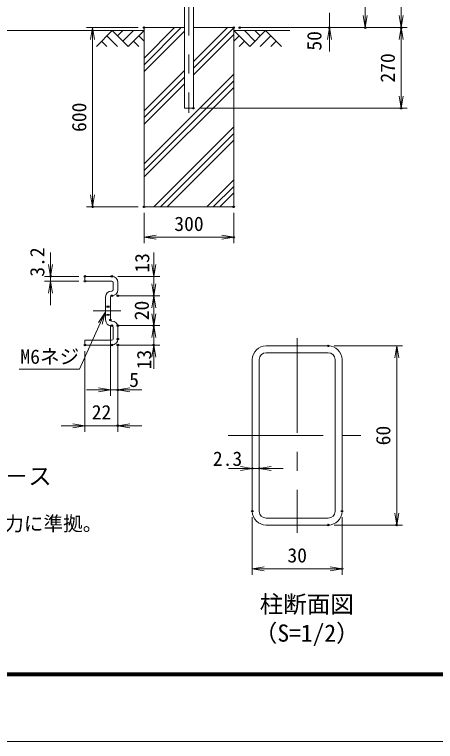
# Model space of a CAD drawing. Units: millimetres, scale not verified, with parts at other scales. Extents: x -4200 to 4200, y -2970 to 2970.
# Drawn here: x -1684 to -276, y -2970 to -536 of the extents above; entities that cross this region are included whole.
import ezdxf
from ezdxf.enums import TextEntityAlignment as Align

# ---------------------------------------------------------------- set-up
doc = ezdxf.new("R2010")
doc.units = ezdxf.units.MM
doc.header["$LTSCALE"] = 10
doc.header["$PDMODE"] = 32
doc.header["$PDSIZE"] = 5
doc.linetypes.add('USER1', pattern=[50.8, 31.75, -6.35, 6.35, -6.35])
doc.linetypes.add('USER2', pattern=[0.375, 0.25, -0.125])
for name, color, linetype, lineweight in [('0-0_D-BMK', 2, 'USER1', 13), ('0-1_D-BGD', 7, 'Continuous', 18), ('0-2_D-STR4', 7, 'Continuous', 18), ('0-3_D-DCR-HCH', 7, 'Continuous', 13), ('0-4_D-STR3', 3, 'Continuous', 13), ('0-5_D-STR1', 1, 'Continuous', 18), ('0-6_D-STR-DIM', 7, 'Continuous', 13), ('0-7_0', 7, 'Continuous', 18), ('0-9_D-TTL-TXT', 7, 'Continuous', 18), ('0-A_D-STR-TXT', 7, 'Continuous', 13), ('0-B_D-TTL', 7, 'Continuous', 18)]:
    doc.layers.add(name, color=color, linetype=linetype, lineweight=lineweight)
doc.layers.add('0-8_Defpoints', color=253, linetype='Continuous')
doc.styles.add('ＭＳ ゴシック', font='')
doc.styles.get('ＭＳ ゴシック').set_extended_font_data('MS Gothic')

# ---------------------------------------------------------------- blocks, each defined once
blk = doc.blocks.new('_Open')
at = {"layer": '0-7_0'}
blk.add_line((-10, 1.667), (0, 0), dxfattribs=at)
blk.add_lwpolyline([(-10, -1.667), (0, 0), (-10, 0)], dxfattribs=at)

msp = doc.modelspace()

# ---------------------------------------------------------------- linework, layer by layer
at = {"layer": '0-0_D-BMK'}
for p, q in [((-1100.44, 1235.01), (-1100.44, -864.99)), ((-1420.68, -1527.86), (-1328.36, -1527.86)), ((-738.39, -1619.53), (-738.39, -2271.51)), ((-969.39, -1945.52), (-507.39, -1945.52))]:
    msp.add_line(p, q, dxfattribs=at)
at = {"layer": '0-1_D-BGD'}
for p, q in [((-1250.44, -589.99), (-2950.44, -589.99)), ((-950.44, -589.99), (-763.47, -589.99))]:
    msp.add_line(p, q, dxfattribs=at)
at = {"layer": '0-2_D-STR4'}
for p, q in [((-1250.44, -579.99), (-1250.44, -1179.99)), ((-1115.44, -579.99), (-1250.44, -579.99)), ((-950.44, -579.99), (-1085.44, -579.99)), ((-950.44, -579.99), (-950.44, -1179.99)), ((-950.44, -1179.99), (-1250.44, -1179.99))]:
    msp.add_line(p, q, dxfattribs=at)
at = {"layer": '0-3_D-DCR-HCH'}
for p, q in [((-1250.44, -704.34), (-1126.09, -579.99)), ((-1250.44, -682.25), (-1148.19, -579.99)), ((-1085.44, -694.02), (-971.41, -579.99)), ((-1085.44, -716.12), (-950.44, -581.12)), ((-1356.86, -589.99), (-1410.08, -643.21)), ((-1374.6, -607.73), (-1338.96, -643.21)), ((-1356.86, -589.99), (-1303.65, -643.21)), ((-1339.13, -607.73), (-1321.39, -589.99)), ((-1321.39, -625.47), (-1285.91, -589.99)), ((-1303.65, -643.21), (-1250.44, -589.99)), ((-1268.18, -607.73), (-1250.44, -625.39)), ((-1250.44, -726.44), (-1115.44, -591.44)), ((-1085.44, -738.22), (-950.44, -603.22)), ((-897.23, -643.21), (-950.44, -589.99)), ((-932.7, -607.73), (-950.44, -625.39)), ((-879.49, -625.47), (-914.97, -589.99)), ((-844.02, -589.99), (-897.23, -643.21)), ((-861.66, -607.82), (-879.49, -589.99)), ((-826.28, -607.73), (-861.92, -643.21)), ((-844.02, -589.99), (-790.8, -643.21)), ((-1392.34, -625.47), (-1374.52, -643.21)), ((-1285.91, -625.47), (-1268.1, -643.21)), ((-914.97, -625.47), (-932.78, -643.21)), ((-808.54, -625.47), (-826.36, -643.21)), ((-1250.44, -859.02), (-1115.44, -724.02)), ((-1250.44, -1035.8), (-950.44, -735.8)), ((-1250.44, -881.12), (-1115.44, -746.12)), ((-1250.44, -1057.9), (-950.44, -757.9)), ((-1250.44, -903.22), (-1115.44, -768.22)), ((-1250.44, -1079.99), (-950.44, -779.99)), ((-1217.86, -1179.99), (-950.44, -912.58)), ((-1195.76, -1179.99), (-950.44, -934.67)), ((-1173.66, -1179.99), (-950.44, -956.77)), ((-1041.08, -1179.99), (-950.44, -1089.35)), ((-1018.98, -1179.99), (-950.44, -1111.45)), ((-996.89, -1179.99), (-950.44, -1133.55))]:
    msp.add_line(p, q, dxfattribs=at)
at = {"layer": '0-4_D-STR3'}
for p, q in [((-1448.31, -1412.86), (-1448.31, -1428.86)), ((-1448.31, -1412.86), (-1358.31, -1412.86)), ((-1448.31, -1428.86), (-1358.31, -1428.86)), ((-1354.31, -1432.86), (-1354.31, -1457.86)), ((-1338.31, -1432.86), (-1338.31, -1457.86)), ((-1379.31, -1481.86), (-1379.31, -1558.86)), ((-1363.31, -1481.86), (-1363.31, -1558.86)), ((-1359.31, -1461.86), (-1358.31, -1461.86)), ((-1359.31, -1477.86), (-1358.31, -1477.86)), ((-1359.31, -1562.86), (-1358.31, -1562.86)), ((-1359.31, -1578.86), (-1358.31, -1578.86)), ((-1354.31, -1582.86), (-1354.31, -1622.86)), ((-1338.31, -1582.86), (-1338.31, -1622.86)), ((-1448.31, -1626.86), (-1358.31, -1626.86)), ((-1448.31, -1626.86), (-1448.31, -1642.86)), ((-1448.31, -1642.86), (-1358.31, -1642.86))]:
    msp.add_line(p, q, dxfattribs=at)
at = {"layer": '0-4_D-STR3', "linetype": 'USER2'}
for p, q in [((-1379.31, -1512.86), (-1363.31, -1512.86)), ((-1379.31, -1515.57), (-1363.31, -1515.57)), ((-1379.31, -1540.16), (-1363.31, -1540.16)), ((-1379.31, -1542.86), (-1363.31, -1542.86))]:
    msp.add_line(p, q, dxfattribs=at)
at = {"layer": '0-4_D-STR3'}
for centre, radius, start, end in [((-1358.31, -1432.86), 20, 0, 90), ((-1358.31, -1432.86), 4, 0, 90), ((-1358.31, -1457.86), 4, 270, 0), ((-1358.31, -1457.86), 20, 270, 0), ((-1359.31, -1481.86), 20, 90, 180), ((-1359.31, -1481.86), 4, 90, 180), ((-1359.31, -1558.86), 20, 180, 270), ((-1359.31, -1558.86), 4, 180, 270), ((-1358.31, -1582.86), 20, 0, 90), ((-1358.31, -1582.86), 4, 0, 90), ((-1358.31, -1622.86), 4, 270, 0), ((-1358.31, -1622.86), 20, 270, 0)]:
    msp.add_arc(centre, radius, start, end, dxfattribs=at)
at = {"layer": '0-5_D-STR1'}
for p, q in [((-1115.44, -384.19), (-1115.44, -849.99)), ((-1085.44, -384.19), (-1085.44, -849.99)), ((-1115.44, -849.99), (-1085.44, -849.99)), ((-842.39, -1645.52), (-634.39, -1645.52)), ((-842.39, -1668.52), (-634.39, -1668.52)), ((-888.39, -1691.52), (-888.39, -2199.52)), ((-865.39, -1691.52), (-865.39, -2199.52)), ((-611.39, -1691.52), (-611.39, -2199.52)), ((-588.39, -1691.52), (-588.39, -2199.52)), ((-842.39, -2222.52), (-634.39, -2222.52)), ((-842.39, -2245.52), (-634.39, -2245.52))]:
    msp.add_line(p, q, dxfattribs=at)
for centre, radius, start, end in [((-842.39, -1691.52), 46, 90, 180), ((-634.39, -1691.52), 46, 0, 90), ((-842.39, -1691.52), 23, 90, 180), ((-634.39, -1691.52), 23, 0, 90), ((-842.39, -2199.52), 46, 180, 270), ((-842.39, -2199.52), 23, 180, 270), ((-634.39, -2199.52), 23, 270, 0), ((-634.39, -2199.52), 46, 270, 0)]:
    msp.add_arc(centre, radius, start, end, dxfattribs=at)
at = {"layer": '0-6_D-STR-DIM'}
for p, q in [((-390.44, 1620.01), (-390.44, -579.99)), ((-510.44, 1230.01), (-510.44, -579.99)), ((-630.44, -529.99), (-630.44, -579.99)), ((-1270.44, -579.99), (-1442.57, -579.99)), ((-1422.57, -579.99), (-1422.57, -1179.99)), ((-930.44, -579.99), (-610.44, -579.99)), ((-910.44, -579.99), (-490.44, -579.99)), ((-910.44, -579.99), (-370.44, -579.99)), ((-910.44, -579.99), (-370.44, -579.99)), ((-390.44, -579.99), (-390.44, -849.99)), ((-630.44, -619.99), (-630.44, -659.99)), ((-1065.44, -849.99), (-370.44, -849.99)), ((-1270.44, -1179.99), (-1442.57, -1179.99)), ((-1250.44, -1199.99), (-1250.44, -1302.12)), ((-950.44, -1199.99), (-950.44, -1302.12)), ((-1250.44, -1282.12), (-950.44, -1282.12)), ((-1563.31, -1372.86), (-1563.31, -1332.86)), ((-1218.31, -1372.86), (-1218.31, -1332.86)), ((-1218.31, -1437.86), (-1218.31, -1397.86)), ((-1468.31, -1412.86), (-1583.31, -1412.86)), ((-1468.31, -1428.86), (-1583.31, -1428.86)), ((-1563.31, -1428.86), (-1563.31, -1412.86)), ((-1338.31, -1412.86), (-1198.31, -1412.86)), ((-1218.31, -1412.86), (-1218.31, -1477.86)), ((-1563.31, -1468.86), (-1563.31, -1508.86)), ((-1338.31, -1477.86), (-1198.31, -1477.86)), ((-1318.31, -1477.86), (-1198.31, -1477.86)), ((-1218.31, -1477.86), (-1218.31, -1577.86)), ((-1218.31, -1537.86), (-1218.31, -1497.86)), ((-1218.31, -1517.86), (-1218.31, -1557.86)), ((-1363.31, -1578.86), (-1363.31, -1812.86)), ((-1338.31, -1577.86), (-1198.31, -1577.86)), ((-1318.31, -1577.86), (-1198.31, -1577.86)), ((-1218.31, -1577.86), (-1218.31, -1642.86)), ((-1218.31, -1617.86), (-1218.31, -1657.86)), ((-1338.31, -1642.86), (-1198.31, -1642.86)), ((-1338.31, -1642.86), (-1338.31, -1812.86)), ((-614.39, -1645.52), (-385.52, -1645.52)), ((-405.52, -1645.52), (-405.52, -2245.52)), ((-1448.31, -1662.86), (-1448.31, -1932.86)), ((-1338.31, -1662.86), (-1338.31, -1932.86)), ((-1218.31, -1682.86), (-1218.31, -1722.86)), ((-1403.31, -1792.86), (-1443.31, -1792.86)), ((-1363.31, -1792.86), (-1338.31, -1792.86)), ((-1298.31, -1792.86), (-1258.31, -1792.86)), ((-1488.31, -1912.86), (-1528.31, -1912.86)), ((-1448.31, -1912.86), (-1338.31, -1912.86)), ((-1298.31, -1912.86), (-1258.31, -1912.86)), ((-928.39, -2055.9), (-968.39, -2055.9)), ((-865.39, -2055.9), (-888.39, -2055.9)), ((-825.39, -2055.9), (-785.39, -2055.9)), ((-888.39, -2218.72), (-888.39, -2412.02)), ((-588.39, -2218.72), (-588.39, -2412.02)), ((-614.39, -2245.52), (-385.52, -2245.52)), ((-888.39, -2392.02), (-588.39, -2392.02))]:
    msp.add_line(p, q, dxfattribs=at)
at = {"layer": '0-8_Defpoints'}
for p in [(-1250.44, -579.99), (-950.44, -579.99), (-930.44, -579.99), (-630.44, -579.99), (-510.44, -579.99), (-390.44, -579.99), (-1085.44, -849.99), (-390.44, -849.99), (-1422.57, -1179.99), (-1250.44, -1179.99), (-1250.44, -1179.99), (-950.44, -1179.99), (-950.44, -1282.12), (-1563.31, -1412.86), (-1448.31, -1412.86), (-1358.31, -1412.86), (-1448.31, -1428.86), (-1358.31, -1477.86), (-1338.31, -1477.86), (-1218.31, -1477.86), (-1363.31, -1558.86), (-1358.31, -1577.86), (-1338.31, -1577.86), (-1218.31, -1577.86), (-1338.31, -1622.86), (-1448.31, -1642.86), (-1358.31, -1642.86), (-1338.31, -1642.86), (-1218.31, -1642.86), (-634.39, -1645.52), (-1338.31, -1792.86), (-1338.31, -1912.86), (-888.39, -2055.9), (-865.39, -2055.9), (-888.39, -2198.72), (-588.39, -2198.72), (-634.39, -2245.52), (-405.52, -2245.52), (-588.39, -2392.02)]:
    msp.add_point(p, dxfattribs=at)
at = {"layer": '0-A_D-STR-TXT'}
msp.add_lwpolyline([(-1668.53, -1723.91), (-1466.67, -1723.91), (-1381.23, -1535.16)], dxfattribs=at)
at = {"layer": '0-B_D-TTL'}
for points in [[(-4199.72, -2969.99), (4200.28, -2969.99), (4200.28, 2970.01), (-4199.72, 2970.01)], [(-3929.72, 2750.01), (3930.28, 2750.01), (3930.28, -2749.99), (-3929.72, -2749.99)], [(-3927.22, 2747.51), (3927.78, 2747.51), (3927.78, -2747.49), (-3927.22, -2747.49)], [(-3924.72, 2745.01), (3925.28, 2745.01), (3925.28, -2744.99), (-3924.72, -2744.99)], [(-3922.22, 2742.51), (3922.78, 2742.51), (3922.78, -2742.49), (-3922.22, -2742.49)], [(-3919.72, 2740.01), (3920.28, 2740.01), (3920.28, -2739.99), (-3919.72, -2739.99)]]:
    msp.add_lwpolyline(points, close=True, dxfattribs=at)

# ---------------------------------------------------------------- block references
at = {"layer": '0-6_D-STR-DIM', "xscale": 4, "yscale": 4}
for p, rotation in [((-510.44, -579.99), 270), ((-390.44, -579.99), 270), ((-1422.57, -579.99), 90), ((-630.44, -579.99), 90), ((-390.44, -579.99), 90), ((-390.44, -849.99), 270), ((-1422.57, -1179.99), 270), ((-1250.44, -1282.12), 180), ((-1563.31, -1412.86), 270), ((-1218.31, -1412.86), 270), ((-1563.31, -1428.86), 90), ((-1218.31, -1477.86), 270), ((-1218.31, -1477.86), 90), ((-1218.31, -1577.86), 270), ((-1218.31, -1577.86), 90), ((-1218.31, -1642.86), 90), ((-405.52, -1645.52), 90), ((-1338.31, -1792.86), 180), ((-1338.31, -1912.86), 180), ((-865.39, -2055.9), 180), ((-405.52, -2245.52), 270), ((-888.39, -2392.02), 180)]:
    msp.add_blockref('_Open', p, dxfattribs=dict(at, rotation=rotation))
for p in [(-950.44, -1282.12), (-1363.31, -1792.86), (-1448.31, -1912.86), (-888.39, -2055.9), (-588.39, -2392.02)]:
    msp.add_blockref('_Open', p, dxfattribs=at)
at = {"layer": '0-A_D-STR-TXT', "xscale": 4, "yscale": 4, "rotation": 65.64729}
msp.add_blockref('_Open', (-1380.41, -1533.33), dxfattribs=at)

# ---------------------------------------------------------------- texts
at = {"layer": '0-6_D-STR-DIM', "style": 'ＭＳ ゴシック'}
for s, p in [('50', (-642.7, -657.08)), ('270', (-397.19, -764.01)), ('600', (-1429.32, -929.26)), ('3.2', (-1569.46, -1413.94)), ('13', (-1218.54, -1400.53)), ('20', (-1219.99, -1559.76)), ('13', (-1211.99, -1724.18)), ('60', (-412.27, -1978.53))]:
    msp.add_text(s, height=48.09, rotation=90, dxfattribs=at).set_placement(p, align=Align.BOTTOM_LEFT)
for s, p in [('300', (-1149.33, -1275.37)), ('5', (-1300.33, -1797.56)), ('22', (-1425.55, -1906.11)), ('2.3', (-1020.38, -2061.7)), ('30', (-771.02, -2385.27))]:
    msp.add_text(s, height=48.09, dxfattribs=at).set_placement(p, align=Align.BOTTOM_LEFT)
at = {"layer": '0-9_D-TTL-TXT', "style": 'ＭＳ ゴシック'}
for s, height, p in [('継手ピ－ス', 57.7, (-1952.93, -2127.74)), ('（設計条件）風荷重：昭和57年改正 建築基準法・同施行令に基づく風圧力に準拠。', 48.09, (-3849.72, -2279.25)), ('柱断面図', 57.7, (-863.65, -2556.62)), ('（S=1/2）', 57.7, (-883.14, -2653.26))]:
    msp.add_text(s, height=height, dxfattribs=at).set_placement(p, align=Align.BOTTOM_LEFT)
at = {"layer": '0-A_D-STR-TXT', "style": 'ＭＳ ゴシック'}
msp.add_text('M6ネジ', height=48.09, dxfattribs=at).set_placement((-1664.05, -1719.95), align=Align.BOTTOM_LEFT)

doc.saveas('drawing.dxf')
